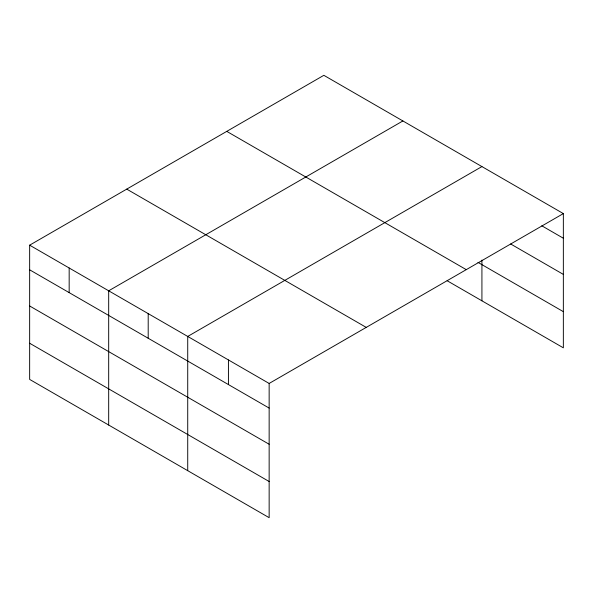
<?xml version="1.0" encoding="UTF-8"?>
<svg xmlns="http://www.w3.org/2000/svg" width="593" height="593" viewBox="0 0 593 593"><rect width="100%" height="100%" fill="white"/><g stroke="black" fill="none" stroke-linecap="round" stroke-linejoin="round"><path stroke-width="0.89" d="M447.144 280.734L563.35 347.824L563.35 213.591L323.852 75.318L29.65 245.176L29.65 379.409L269.148 517.682L269.148 383.449L29.65 245.176M402.884 120.95L108.682 290.807L108.682 425.04M481.924 166.581L187.722 336.439L187.722 470.664M269.148 383.449L563.35 213.591M541.794 225.785L563.35 238.23M510.662 243.975L563.35 274.396M477.973 262.365L563.35 311.659M226.763 131.372L466.261 269.645M126.739 189.123L366.237 327.395M29.65 269.808L269.148 408.08M29.65 305.981L269.148 444.253M29.65 343.243L269.148 481.516M481.924 260.097L481.924 300.814M228.431 359.944L228.431 384.575M148.198 313.623L148.198 338.255M69.166 267.992L69.166 292.623"/></g></svg>
